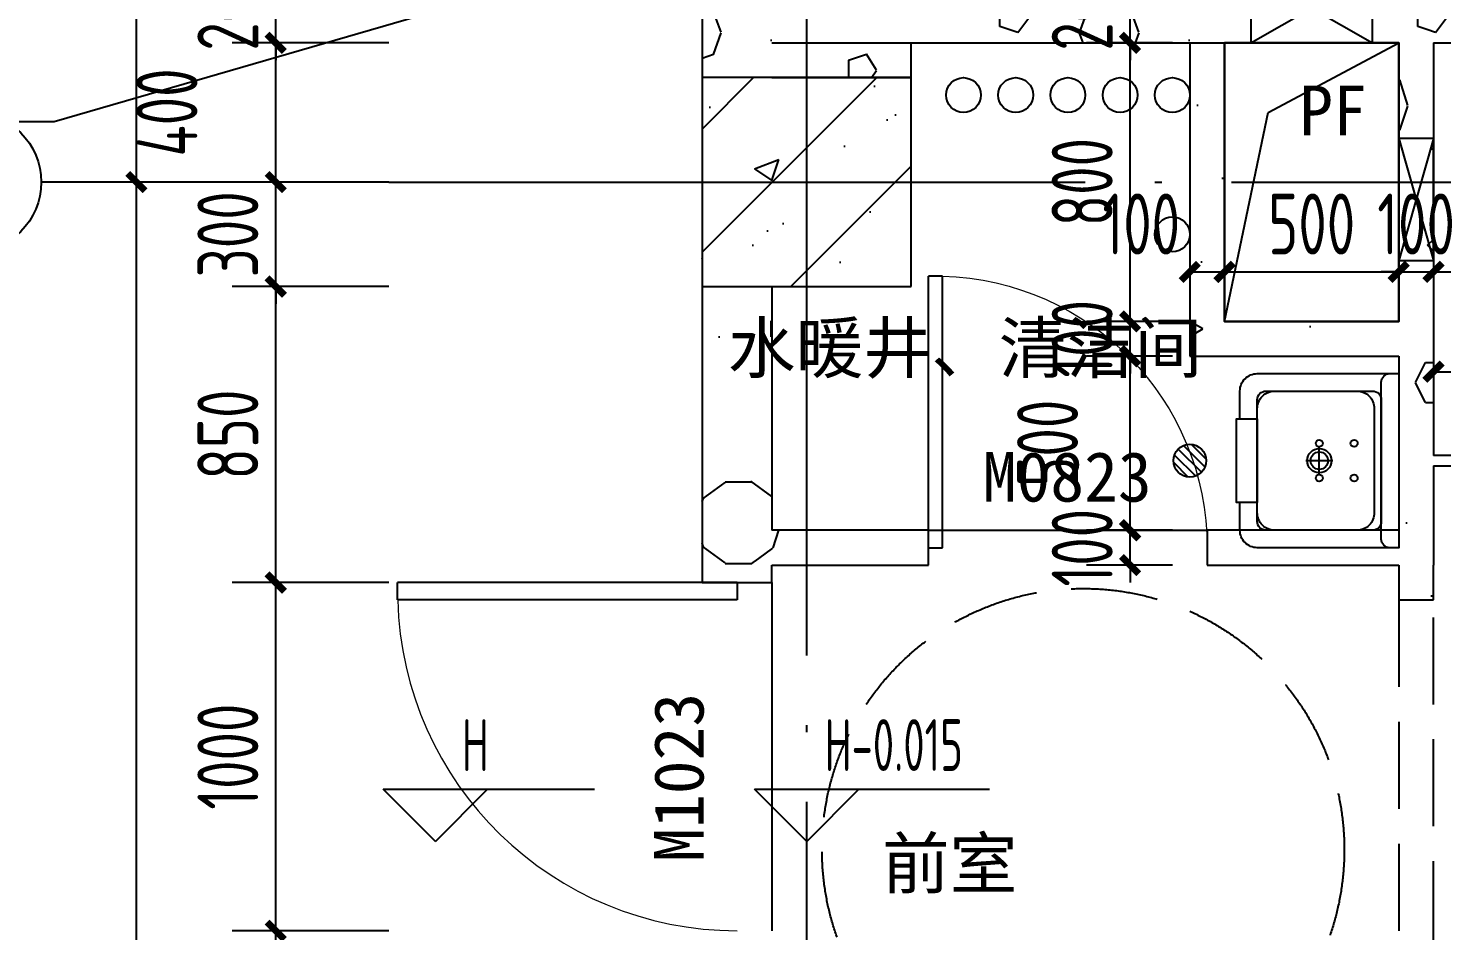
# Model space of a CAD drawing. Extents: x 116425 to 211028, y 11881 to 56060.
# Drawn here: x 190841 to 194900, y 35971 to 38563 of the extents above; entities that cross this region are included whole.
import ezdxf
from ezdxf.xclip import XClip

# ---------------------------------------------------------------- set-up
doc = ezdxf.new("R2010")
doc.units = 0
doc.header["$LTSCALE"] = 1000
doc.header["$MEASUREMENT"] = 0
doc.header["$XCLIPFRAME"] = 0
for name, pattern in [('DASH', [0.35, 0.25, -0.1]), ('X-104 13#平面$0$DASH', [0.35, 0.25, -0.1]), ('X-104 13#平面$0$DOTE', [2.42, 2, -0.2, 0.02, -0.2])]:
    doc.linetypes.add(name, pattern=pattern)
for name, color, linetype in [('01-标注_尺寸', 124, 'Continuous'), ('01-标注_标高', 200, 'Continuous'), ('01-标注_符号', 200, 'Continuous'), ('01-标注_轴线坐标', 132, 'Continuous'), ('02-TEXT_标注', 130, 'Continuous'), ('02-TEXT_门窗', 151, 'Continuous'), ('13#楼幕墙$0$A-C_玻璃幕墙', 140, 'Continuous'), ('X-104 13#平面$0$A-C_窗', 140, 'Continuous'), ('X-104 13#平面$0$A-C_门', 150, 'Continuous'), ('X-104 13#平面$0$A-I_卫-洁具', 241, 'Continuous'), ('X-104 13#平面$0$A-I_卫-隔断', 214, 'Continuous'), ('X-104 13#平面$0$A-TECH_暖通', 6, 'Continuous'), ('X-104 13#平面$0$A-TECH_水', 3, 'Continuous'), ('X-104 13#平面$0$A-TECH_结构', 21, 'Continuous'), ('X-104 13#平面$0$A_AXIS-轴线', 36, 'X-104 13#平面$0$DOTE'), ('X-104 13#平面$0$DUCT-加压送风管端线', 2, 'Continuous'), ('X-104 13#平面$0$VPIPE-中水', 122, 'X-104 13#平面$0$TG_Z'), ('X-104 13#平面$0$VPIPE-喷淋', 6, 'X-104 13#平面$0$TG_ZP'), ('X-104 13#平面$0$VPIPE-废水', 31, 'X-104 13#平面$0$TG_F'), ('X-104 13#平面$0$VPIPE-污水', 2, 'X-104 13#平面$0$TG_W'), ('X-104 13#平面$0$VPIPE-给水', 3, 'X-104 13#平面$0$TG_J'), ('X-104 13#平面$0$VPIPE-通气', 3, 'Continuous'), ('X-104 13#平面$1$05-填充_天正', 26, 'Continuous'), ('X-104 13#平面$1$A_STR-砌块墙', 121, 'Continuous'), ('X-104 13#平面$1$A_STR-砼柱', 51, 'Continuous')]:
    doc.layers.add(name, color=color, linetype=linetype)
doc.styles.add('_TCH_DIM', font='ros1.shx', dxfattribs={"bigfont": 'jd.shx'})
doc.styles.add('_TCH_DIM_T3', font='ROS1', dxfattribs={"width": 0.8, "bigfont": 'JD'})
doc.styles.add('_TCH_WINDOW', font='STXIHEI_0.TTF')
doc.styles.get("Standard").update_dxf_attribs({"font": 'STXIHEI_0.TTF'})
doc.styles.add('X-104 13#平面$0$TG_LINETYPE', font='STXIHEI_0.TTF', dxfattribs={"width": 0.75, "height": 3})
doc.linetypes.add('X-104 13#平面$0$TG_F', pattern='A,2,-0.3,["F",X-104 13#平面$0$TG_LINETYPE,S=0.1,R=0,X=-0.23,Y=-0.15],0', length=2.3)
doc.linetypes.add('X-104 13#平面$0$TG_J', pattern='A,2,-0.3,["J",X-104 13#平面$0$TG_LINETYPE,S=0.1,R=0,X=-0.23,Y=-0.15],0', length=2.3)
doc.linetypes.add('X-104 13#平面$0$TG_W', pattern='A,2,-0.3,["W",X-104 13#平面$0$TG_LINETYPE,S=0.1,R=0,X=-0.28,Y=-0.15],0', length=2.3)
doc.linetypes.add('X-104 13#平面$0$TG_Z', pattern='A,2,-0.3,["Z",X-104 13#平面$0$TG_LINETYPE,S=0.1,R=0,X=-0.23,Y=-0.15],0', length=2.3)
doc.linetypes.add('X-104 13#平面$0$TG_ZP', pattern='A,5,-0.6,["ZP",X-104 13#平面$0$TG_LINETYPE,S=0.1,R=0,X=-0.52,Y=-0.15],0', length=5.6)
doc.dimstyles.new('_TCH_ARCH&&50', dxfattribs={"dimtxt": 175, "dimasz": 50, "dimexe": 125, "dimexo": 150, "dimgap": 50, "dimtad": 1, "dimdec": 0, "dimzin": 0, "dimdsep": 46, "dimtxsty": '_TCH_DIM_T3', "dimblk": 'ARCHTICK', "dimcen": 0.09, "dimclrt": 7, "dimazin": 2, "dimtfac": 1, "dimtdec": 0, "dimtix": 1, "dimtmove": 2, "dimatfit": 3, "dimfxl": 0, "dimtolj": 1, "dimtzin": 0, "dimarcsym": 0})
pattern_1 = [(0, (354, -366), (600, 1200), [0, -1200]), (0, (-348, -528), (600, 1200), [0, -1200]), (0, (42, -540), (600, 1200), [0, -1200]), (0, (468, -186), (600, 1200), [0, -1200]), (0, (-30, -600), (600, 1200), [0, -1200]), (0, (588, 570), (600, 1200), [0, -1200]), (0, (222, 474), (600, 1200), [0, -1200]), (0, (414, 324), (600, 1200), [0, -1200]), (0, (-564, 300), (600, 1200), [0, -1200]), (0, (24, 246), (600, 1200), [0, -1200]), (0, (-204, -60), (600, 1200), [0, -1200]), (0, (-192, -510), (600, 1200), [0, -1200]), (0, (258, -558), (600, 1200), [0, -1200]), (0, (588, -30), (600, 1200), [0, -1200]), (0, (-534, -216), (600, 1200), [0, -1200]), (0, (-432, -12), (600, 1200), [0, -1200]), (0, (36, -96), (600, 1200), [0, -1200]), (0, (-132, -270), (600, 1200), [0, -1200]), (0, (-228, 126), (600, 1200), [0, -1200]), (0, (-78, 576), (600, 1200), [0, -1200]), (0, (-486, -468), (600, 1200), [0, -1200]), (0, (174, 330), (600, 1200), [0, -1200]), (0, (-384, 348), (600, 1200), [0, -1200]), (0, (-480, 504), (600, 1200), [0, -1200]), (130.601294, (514.286, 194.286), (-2999.999967, 3600.000016), [52.683, -22074.222]), (18.43495, (428.57, 217.14), (3000, 1200), [54.21, -7535.256]), (90, (428.6, 165.7), (600, 1200), [51.429, -2348.571]), (161.56505, (480, 148.57), (-3000, 1199.9999), [54.21, -7535.256]), (53.1301, (480, 148.57), (600, 1200), [57.143, -5942.857]), (135, (525.7, -462.86), (-600, 1200), [48.487, -3345.625]), (45, (457.14, -462.86), (600, 1200), [48.487, -3345.625]), (135, (491.43, -497.14), (-600, 1200), [48.487, -3345.625]), (45, (491.43, -497.14), (600, 1200), [48.487, -3345.625]), (116.565, (-51.4, 342.9), (-0.0001, 2400), [63.888, -1277.753]), (180, (-80, 400), (-600, 1200), [68.571, -1131.428]), (63.435, (-177.1, 342.9), (5e-06, 2400), [63.888, -1277.753]), (116.565, (-148.6, 285.7), (-0.0001, 2400), [63.888, -1277.753]), (0, (-148.6, 285.7), (600, 1200), [68.571, -1131.428]), (63.435, (-80, 285.7), (5e-06, 2400), [63.888, -1277.753]), (107.10273, (400, -62.857), (-1799.999931, 6000.00001), [77.723, -32565.805]), (143.97263, (377.14, 11.43), (-11399.999855, 8399.99999), [77.723, -16244.04]), (180, (314.3, 57.1), (-600, 1200), [74.286, -1125.714]), (36.02737, (177.14, 11.43), (11399.999916, 8399.99991), [77.723, -16244.04]), (71.56505, (154.29, -57.14), (1800, 6000), [72.28, -7517.186]), (107.10273, (177.143, -131.43), (-1799.999931, 6000.00001), [77.723, -32565.805]), (143.97263, (240, -177.14), (-11399.999855, 8399.99999), [77.723, -16244.04]), (0, (240, -177.1), (600, 1200), [74.286, -1125.714]), (36.02737, (314.29, -177.14), (11399.999916, 8399.99991), [77.723, -16244.04]), (71.56505, (377.14, -131.43), (1800, 6000), [72.28, -7517.186]), (150.25512, (411.43, 497.14), (-1800, 1199.99999), [46.07, -9628.639]), (90, (371.4, 474.3), (600, 1200), [45.714, -2354.285]), (29.74488, (371.43, 474.29), (1800, 1200), [46.07, -9628.639]), (116.565, (131.4, -354.3), (-0.0001, 2400), [63.888, -1277.753]), (168.69007, (102.86, -297.14), (-5400, 1199.99997), [58.275, -12179.371]), (41.185925, (0, -325.714), (14999.99991, 13199.999885), [60.744, -25451.604]), (90, (0, -382.86), (600, 1200), [57.143, -2342.857]), (138.814074, (45.714, -422.857), (-14999.999733, 13200.000084), [60.744, -25451.604]), (16.699244, (45.714, -422.857), (19799.99985, 5999.999937), [59.659, -24997.075]), (60.945396, (102.86, -405.714), (600, 1199.99999), [58.832, -24650.679]), (109.983106, (-371.43, 148.57), (-3000.00001, 8399.999978), [66.884, -28024.395]), (155.556045, (-394.286, 211.43), (-7800.00003, 3599.999925), [69.046, -28930.263]), (24.443955, (-520, 211.43), (7800.000004, 3599.999983), [69.046, -28930.263]), (70.016893, (-542.857, 148.57), (3000.00001, 8399.99998), [66.884, -28024.395]), (109.983106, (-520, 85.714), (-3000.00001, 8399.999978), [66.884, -28024.395]), (160.01689, (-457.14, 62.86), (-3000, 1199.99995), [66.884, -13978.755]), (19.98311, (-457.14, 62.86), (2999.99998, 1200), [66.884, -13978.755]), (70.016893, (-394.286, 85.714), (3000.00001, 8399.99998), [66.884, -28024.395]), (122.00538, (74.29, 40), (-600.00008, 1199.99994), [53.908, -11266.868]), (18.43495, (-5.71, 68.57), (3000, 1200), [54.21, -7535.256]), (90, (-5.7, 17.14), (600, 1200), [51.429, -2348.571]), (161.56505, (45.71, 0), (-3000, 1199.9999), [54.21, -7535.256]), (54.46232, (45.714, 0), (4199.999994, 5999.99999), [49.156, -20596.423]), (116.565, (-274.3, -251.4), (-0.0001, 2400), [63.888, -1277.753]), (180, (-302.9, -194.3), (-600, 1200), [62.857, -1137.143]), (59.03624, (-400, -251.43), (600, 1199.99999), [66.64, -13927.644]), (120.96376, (-365.71, -308.57), (-600.00008, 1199.99994), [66.64, -13927.644]), (0, (-365.7, -308.6), (600, 1200), [62.857, -1137.143]), (63.435, (-302.9, -308.6), (5e-06, 2400), [63.888, -1277.753])]

# ---------------------------------------------------------------- blocks, each defined once
blk = doc.blocks.new('13#楼幕墙')
at = {"layer": '13#楼幕墙$0$A-C_玻璃幕墙'}
blk.add_lwpolyline([(4492.6, 15500), (-900, 15500), (-900, -1700), (22100, -1700), (22100, -1100), (58400, -1100), (58400, 18959.9), (53293.2, 23245), (37800, 14300), (37800, 10200), (12500, 10200), (4492.6, 15500)], dxfattribs=at)
blk = doc.blocks.new('X-104 13#平面$0$轴网')
at = {"layer": 'X-104 13#平面$0$A_AXIS-轴线', "linetype": 'X-104 13#平面$0$DOTE'}
blk.add_line((48500, -7401), (48500, 24620.3), dxfattribs=at)
blk = doc.blocks.new('X-104 13#平面$0$hgfd')
at = {"color": 8}
for p, q in [((0, 266.5), (0, 189.5)), ((-38.5, 228), (38.5, 228))]:
    blk.add_line(p, q, dxfattribs=at)
for points in [[(250, 0), (-250, 0), (-250, 406, -0.414214), (-200, 456), (-120, 456), (-120, 466), (120, 466), (120, 456), (200, 456, -0.414214), (250, 406)], [(175, 50), (-175, 50, -0.414214), (-200, 75), (-200, 381, -0.414214), (-175, 406), (175, 406, -0.414214), (200, 381), (200, 75, -0.414214)], [(250, 0), (-250, 0), (-250, 25, -0.414214), (-225, 50), (225, 50, -0.414214), (250, 25)]]:
    blk.add_lwpolyline(points, format="xyb", close=True)
blk.add_lwpolyline([(120, 456), (200, 456, -0.414214), (250, 406), (250, 0), (-250, 0), (-250, 406, -0.414214), (-200, 456), (-120, 456)], format="xyb")
blk.add_lwpolyline([(120, 406), (-120, 406), (-120, 466), (120, 466)], close=True)
blk.add_lwpolyline([(150, 70), (-150, 70, -0.414214), (-200, 120), (-200, 356, -0.414214), (-150, 406), (150, 406, -0.414214), (200, 356), (200, 120, -0.414214)], format="xyb", close=True, dxfattribs=at)
for centre, radius in [((0, 228), 35), ((-50, 228), 10), ((50, 228), 10), ((-50, 128), 10), ((50, 128), 10)]:
    blk.add_circle(centre, radius)
blk.add_circle((0, 228), 25, dxfattribs=at)
blk = doc.blocks.new('X-104 13#平面$0$A$C01FB6D00')
at = {"layer": 'X-104 13#平面$0$VPIPE-中水', "linetype": 'Continuous'}
blk.add_circle((600, 600), 50, dxfattribs=at)
at = {"layer": 'X-104 13#平面$0$VPIPE-喷淋', "linetype": 'Continuous'}
blk.add_circle((1050, 200), 50, dxfattribs=at)
at = {"layer": 'X-104 13#平面$0$VPIPE-废水', "linetype": 'Continuous'}
blk.add_circle((750, 600), 50, dxfattribs=at)
at = {"layer": 'X-104 13#平面$0$VPIPE-污水', "linetype": 'Continuous'}
blk.add_circle((1050, 600), 50, dxfattribs=at)
at = {"layer": 'X-104 13#平面$0$VPIPE-给水', "linetype": 'Continuous'}
blk.add_circle((450, 600), 50, dxfattribs=at)
at = {"layer": 'X-104 13#平面$0$VPIPE-通气', "linetype": 'Continuous'}
blk.add_circle((900, 600), 50, dxfattribs=at)
blk = doc.blocks.new('*U228')
blk.add_lwpolyline([(200, 0), (200, 350), (0, 350), (0, 0), (200, 0), (0, 350), (0, 0), (200, 350)])
blk = doc.blocks.new('*U229')
blk.add_lwpolyline([(100, 0), (100, 350), (0, 350), (0, 0), (100, 0), (0, 350), (0, 0), (100, 350)])
blk = doc.blocks.new('X-104 13#平面$0$A$C0BB3323F')
at = {"layer": 'Defpoints'}
blk.add_lwpolyline([(59300, 600), (59300, 20660), (54205, 24935), (38700, 16000), (38700, 11900), (13400, 11900), (5392.6, 17200), (0, 17200), (0, 0), (23000, 0), (23000, 600)], close=True, dxfattribs=at)
blk = doc.blocks.new('X-104 13#平面$0$$DorLib2D$00000001')
for p, q in [((0.45, 0.975), (0.5, 0.975)), ((0.45, 0), (0.45, 0.975)), ((0.5, 0), (0.5, 0.975)), ((0.5, 0), (0.45, 0))]:
    blk.add_line(p, q)
at = {"lineweight": 13}
blk.add_arc((0.475, 0), 0.975, 91.4693, 180, dxfattribs=at)
blk = doc.blocks.new('X-104 13#平面$0$$TwtSys$00000141')
for p, q in [((-94.2, 7.7), (-10.1, 91.8)), ((-94.2, 7.7), (-10.1, 91.8)), ((-87.2, -35.1), (35.1, 87.2)), ((-87.2, -35.1), (35.1, 87.2)), ((-66.5, -66.5), (66.5, 66.5)), ((-66.5, -66.5), (66.5, 66.5)), ((-32.4, -87.1), (87.6, 32.9)), ((-32.4, -87.1), (87.6, 32.9)), ((11.4, -92.3), (92.3, -11.4)), ((11.4, -92.3), (92.3, -11.4))]:
    blk.add_line(p, q)
blk.add_circle((0, 0), 94)
blk.add_circle((0, 0), 94)
blk = doc.blocks.new('X-104 13#平面')
at = {"layer": 'X-104 13#平面$1$05-填充_天正'}
h = blk.add_hatch(dxfattribs=at)
h.set_pattern_fill('加气混凝土', color=256, scale=100, style=0)
h.set_pattern_definition(pattern_1)
h.paths.add_polyline_path([(48333.3, 77266.7), (48400, 77100), (48800, 77100), (48800, 77400), (48400, 77400)])
h = blk.add_hatch(dxfattribs=at)
h.set_pattern_fill('加气混凝土', color=256, scale=100, style=0)
h.set_pattern_definition(pattern_1)
h.paths.add_polyline_path([(48800, 77400), (48800, 77200), (49600, 77200), (49650, 77266.7), (49650, 77400)])
h = blk.add_hatch(dxfattribs=at)
h.set_pattern_fill('加气混凝土', color=256, scale=100, style=0)
h.set_pattern_definition(pattern_1)
h.paths.add_polyline_path([(49650, 77266.7), (49700, 77200), (50200, 77200), (50250, 77300), (50200, 77400), (49650, 77400)])
h = blk.add_hatch(dxfattribs=at)
h.set_pattern_fill('加气混凝土', color=256, scale=100, style=0)
h.set_pattern_definition(pattern_1)
h.paths.add_polyline_path([(50250, 77300), (50300, 77200), (53300, 77200), (53366.7, 77300), (53300, 77400), (50300, 77400)])
h = blk.add_hatch(dxfattribs=at)
h.set_pattern_fill('加气混凝土', color=256, scale=100, style=0)
h.set_pattern_definition(pattern_1)
h.paths.add_polyline_path([(48200, 77100), (48400, 77100), (48333.3, 77266.7), (48200, 77300)])
h = blk.add_hatch(dxfattribs=at)
h.set_pattern_fill('加气混凝土', color=256, scale=100, style=0)
h.set_pattern_definition(pattern_1)
h.paths.add_polyline_path([(50250, 77300), (50200, 77200), (50200, 76400), (50233.3, 76333.3), (50300, 76300), (50300, 77200)])
h = blk.add_hatch(dxfattribs=at)
h.set_pattern_fill('加气混凝土', color=256, scale=100, style=0)
h.set_pattern_definition(pattern_1)
h.paths.add_polyline_path([(49650, 77266.7), (49600, 77200), (49600, 76300), (49700, 76400), (49700, 77200)])
h = blk.add_hatch(dxfattribs=at)
h.set_pattern_fill('钢筋混凝土', color=256, scale=100, style=0)
h.set_pattern_definition([(45, (0, 0), (-176.7767, 176.7767), []), (50, (0, 0), (717.26, -62.752), [75, -825]), (355, (0, 0), (-138.7513, 752.192), [60, -660]), (100.4514, (59.8, -5.2), (578.5094, 689.4395), [63.74, -701.142]), (46.1842, (0, 200), (1067.241, -165.519), [112.5, -1237.5]), (96.6356, (88.9, 186.2), (934.663, 974.118), [95.61, -1051.713]), (351.1842, (0, 200), (934.662, 974.119), [90, -990]), (21, (100, 150), (596.907, -402.619), [75, -825]), (326, (100, 150), (243.3153, 725.15), [60, -660]), (71.4514, (149.74, 116.45), (840.2226, 322.5305), [63.74, -701.142]), (37.5, (0, 0), (12.15986, 332.89385), [0, -652, 0, -670, 0, -662.5]), (7.5, (0, 0), (263.0695, 394.4117), [0, -382, 0, -637, 0, -252.5]), (327.5, (-223, 0), (533.8224, -22.5549), [0, -250, 0, -780, 0, -1035]), (317.5, (-323, 0), (583.1862, 100.105), [0, -325, 0, -518, 0, -735])])
h.paths.add_polyline_path([(48200, 76500), (48800, 76500), (48800, 77100), (48200, 77100)])
h = blk.add_hatch(dxfattribs=at)
h.set_pattern_fill('加气混凝土', color=256, scale=100, style=0)
h.set_pattern_definition(pattern_1)
h.paths.add_polyline_path([(48400, 76500), (48200, 76500), (48200, 75700), (48333.3, 75733.3), (48400, 75800)])
h = blk.add_hatch(dxfattribs=at)
h.set_pattern_fill('加气混凝土', color=256, scale=100, style=0)
h.set_pattern_definition(pattern_1)
h.paths.add_polyline_path([(49700, 76400), (49600, 76300), (50200, 76300), (50233.3, 76333.3), (50200, 76400)])
h = blk.add_hatch(dxfattribs=at)
h.set_pattern_fill('加气混凝土', color=256, scale=100, style=0)
h.set_pattern_definition(pattern_1)
h.paths.add_polyline_path([(50233.3, 76333.3), (50200, 76300), (50200, 76000), (50266.7, 76000), (50300, 76015), (50300, 76300)])
h = blk.add_hatch(dxfattribs=at)
h.set_pattern_fill('加气混凝土', color=256, scale=100, style=0)
h.set_pattern_definition(pattern_1)
h.paths.add_polyline_path([(50266.7, 76000), (50200, 76000), (50200, 75800), (50233.3, 75733.3), (50300, 75700), (50300, 75985)])
h = blk.add_hatch(dxfattribs=at)
h.set_pattern_fill('加气混凝土', color=256, scale=100, style=0)
h.set_pattern_definition(pattern_1)
h.paths.add_polyline_path([(48400, 75700), (48850, 75700), (48850, 75800), (48400, 75800), (48333.3, 75733.3)])
h = blk.add_hatch(dxfattribs=at)
h.set_pattern_fill('加气混凝土', color=256, scale=100, style=0)
h.set_pattern_definition(pattern_1)
h.paths.add_polyline_path([(50200, 75800), (49650, 75800), (49650, 75700), (50200, 75700), (50233.3, 75733.3)])
h = blk.add_hatch(dxfattribs=at)
h.set_pattern_fill('加气混凝土', color=256, scale=100, style=0)
h.set_pattern_definition(pattern_1)
h.paths.add_polyline_path([(48200, 75700), (48200, 75650), (48400, 75650), (48400, 75700), (48333.3, 75733.3)])
h = blk.add_hatch(dxfattribs=at)
h.set_pattern_fill('加气混凝土', color=256, scale=100, style=0)
h.set_pattern_definition(pattern_1)
h.paths.add_polyline_path([(50200, 75700), (50200, 75600), (50300, 75600), (50300, 75700), (50233.3, 75733.3)])
at = {"color": 1}
blk.add_line((48400, 77200), (50200, 77200), dxfattribs=at)
blk.add_lwpolyline([(49700, 77200), (50200, 77200), (50200, 76400), (49700, 76400)], close=True)
blk.add_lwpolyline([(49700, 77200), (50200, 77200), (50200, 76400), (49700, 76400)], close=True)
at = {"layer": 'X-104 13#平面$0$A-C_窗', "linetype": 'DASH'}
for p, q in [((50200, 75600), (50200, 74600)), ((50300, 74600), (50300, 75600))]:
    blk.add_line(p, q, dxfattribs=at)
at = {"layer": 'X-104 13#平面$0$A-C_门'}
for p, q in [((48850, 75800), (49650, 75800)), ((48400, 75650), (48400, 74650))]:
    blk.add_line(p, q, dxfattribs=at)
at = {"layer": 'X-104 13#平面$0$A-I_卫-洁具', "linetype": 'X-104 13#平面$0$DASH'}
blk.add_circle((49293.8, 74882.7), 750, dxfattribs=at)
at = {"layer": 'X-104 13#平面$0$A-I_卫-隔断'}
for p, q in [((50450, 76015), (50300, 76015)), ((50300, 75985), (50450, 75985))]:
    blk.add_line(p, q, dxfattribs=at)
at = {"layer": 'X-104 13#平面$0$A-TECH_结构'}
for p, q in [((50200, 77200), (49700, 77200)), ((49700, 77200), (49700, 76400)), ((50200, 76400), (50200, 77200)), ((49700, 76400), (50200, 76400))]:
    blk.add_line(p, q, dxfattribs=at)
at = {"layer": 'X-104 13#平面$0$A_AXIS-轴线', "linetype": 'X-104 13#平面$0$DOTE'}
for p, q in [((39500, 76800), (60408.4, 76800)), ((39500, 14400), (60408.4, 14400))]:
    blk.add_line(p, q, dxfattribs=at)
at = {"layer": 'X-104 13#平面$0$DUCT-加压送风管端线'}
for p, q in [((49825, 77000), (50200, 77200)), ((49700, 76400), (49825, 77000))]:
    blk.add_line(p, q, dxfattribs=at)
at = {"layer": 'X-104 13#平面$1$A_STR-砌块墙'}
for p, q in [((48200, 77300), (48200, 77100)), ((48800, 77100), (48800, 77200)), ((48800, 77200), (49600, 77200)), ((49600, 77200), (49600, 76300)), ((49700, 77200), (49700, 76400)), ((49700, 77200), (50200, 77200)), ((50200, 77200), (50200, 76400)), ((50300, 77200), (53300, 77200)), ((50300, 77200), (50300, 76300)), ((48400, 77100), (48800, 77100)), ((48200, 76500), (48200, 75700)), ((48400, 76500), (48400, 75800)), ((49700, 76400), (50200, 76400)), ((49600, 76300), (50200, 76300)), ((50200, 76300), (50200, 76000)), ((50300, 76300), (50300, 76015)), ((50200, 76000), (50200, 75800)), ((50300, 75985), (50300, 75700)), ((48850, 75800), (48400, 75800)), ((48850, 75700), (48850, 75800)), ((50200, 75800), (49650, 75800)), ((49650, 75800), (49650, 75700)), ((48200, 75700), (48200, 75650)), ((48400, 75700), (48850, 75700)), ((48400, 75650), (48400, 75700)), ((49650, 75700), (50200, 75700)), ((50200, 75700), (50200, 75600)), ((50300, 75600), (50300, 75700)), ((48200, 75650), (48400, 75650)), ((50200, 75600), (50300, 75600))]:
    blk.add_line(p, q, dxfattribs=at)
at = {"layer": 'X-104 13#平面$1$A_STR-砼柱'}
for p, q in [((48800, 77100), (48200, 77100)), ((48200, 77100), (48200, 76500)), ((48800, 76500), (48800, 77100)), ((48200, 76500), (48800, 76500))]:
    blk.add_line(p, q, dxfattribs=at)
for name, p in [('X-104 13#平面$0$轴网', (0, 62400)), ('X-104 13#平面$0$A$C01FB6D00', (48500, 76450)), ('X-104 13#平面$0$A$C0BB3323F', (-900, -1700))]:
    blk.add_blockref(name, p)
at = {"layer": 'X-104 13#平面$0$A-C_门', "xscale": -800, "yscale": 800, "zscale": 100}
blk.add_blockref('X-104 13#平面$0$$DorLib2D$00000001', (49250, 75750), dxfattribs=at)
at = {"layer": 'X-104 13#平面$0$A-C_门', "xscale": -1000, "yscale": -1000, "zscale": 200, "rotation": 270}
blk.add_blockref('X-104 13#平面$0$$DorLib2D$00000001', (48300, 75150), dxfattribs=at)
at = {"layer": 'X-104 13#平面$0$A-I_卫-洁具', "ltscale": 0.1, "rotation": 89.9999999936968}
blk.add_blockref('X-104 13#平面$0$hgfd', (50200, 76000), dxfattribs=at)
at = {"layer": 'X-104 13#平面$0$A-TECH_暖通'}
for name, p, rotation in [('*U228', (49775, 77400), 270), ('*U229', (50300, 76925), 180)]:
    blk.add_blockref(name, p, dxfattribs=dict(at, rotation=rotation))
at = {"layer": 'X-104 13#平面$0$A-TECH_水', "xscale": 0.5, "yscale": 0.5, "zscale": 0.5, "rotation": 270}
blk.add_blockref('X-104 13#平面$0$$TwtSys$00000141', (49600, 76000), dxfattribs=at)
at = {"layer": 'X-104 13#平面$0$A-TECH_结构'}
blk.add_blockref('13#楼幕墙', (0, 0), dxfattribs=at)
blk = doc.blocks.new('_ArchTick')
at = {"color": 0, "linetype": 'ByBlock', "const_width": 0.4}
blk.add_lwpolyline([(-0.5, -0.5), (0.5, 0.5)], dxfattribs=at)
blk = doc.blocks.new('*D504')
at = {"layer": '01-标注_尺寸', "color": 0, "lineweight": -2, "transparency": 16777216}
for p, q in [((191476.5, 38121.2), (191026.5, 38121.2)), ((191151.5, 32721.2), (191151.5, 38121.2)), ((191476.5, 32721.2), (191026.5, 32721.2))]:
    blk.add_line(p, q, dxfattribs=at)
at = {"layer": 'Defpoints', "color": 0, "transparency": 16777216}
for p in [(191151.5, 38121.2), (191626.5, 38121.2), (191626.5, 32721.2)]:
    blk.add_point(p, dxfattribs=at)
at = {"layer": '01-标注_尺寸', "color": 0, "lineweight": -2, "transparency": 16777216, "xscale": 50, "yscale": 50, "zscale": 50}
for p, rotation in [((191151.5, 38121.2), 90), ((191151.5, 32721.2), 270)]:
    blk.add_blockref('_ArchTick', p, dxfattribs=dict(at, rotation=rotation))
at = {"layer": '01-标注_尺寸', "color": 7, "transparency": 16777216, "insert": (191014, 35421.2), "char_height": 175, "attachment_point": 5, "rotation": 90, "style": '_TCH_DIM_T3'}
blk.add_mtext('\\A1;5400', dxfattribs=at)
blk = doc.blocks.new('*D505')
at = {"layer": '01-标注_尺寸', "color": 0, "lineweight": -2, "transparency": 16777216}
for p, q in [((191476.5, 41721.2), (191026.5, 41721.2)), ((191151.5, 38121.2), (191151.5, 41721.2)), ((191476.5, 38121.2), (191026.5, 38121.2))]:
    blk.add_line(p, q, dxfattribs=at)
at = {"layer": 'Defpoints', "color": 0, "transparency": 16777216}
for p in [(191151.5, 41721.2), (191626.5, 41721.2), (191626.5, 38121.2)]:
    blk.add_point(p, dxfattribs=at)
at = {"layer": '01-标注_尺寸', "color": 0, "lineweight": -2, "transparency": 16777216, "xscale": 50, "yscale": 50, "zscale": 50}
for p, rotation in [((191151.5, 41721.2), 90), ((191151.5, 38121.2), 270)]:
    blk.add_blockref('_ArchTick', p, dxfattribs=dict(at, rotation=rotation))
at = {"layer": '01-标注_尺寸', "color": 7, "transparency": 16777216, "insert": (191014, 39921.2), "char_height": 175, "attachment_point": 5, "rotation": 90, "style": '_TCH_DIM_T3'}
blk.add_mtext('\\A1;3600', dxfattribs=at)
blk = doc.blocks.new('*D509')
at = {"layer": '01-标注_尺寸', "color": 0, "lineweight": -2, "transparency": 16777216}
for p, q in [((191876.5, 35971.2), (191426.5, 35971.2)), ((191551.5, 34871.2), (191551.5, 35971.2)), ((191876.5, 34871.2), (191426.5, 34871.2))]:
    blk.add_line(p, q, dxfattribs=at)
at = {"layer": 'Defpoints', "color": 0, "transparency": 16777216}
for p in [(191551.5, 35971.2), (192026.5, 35971.2), (192026.5, 34871.2)]:
    blk.add_point(p, dxfattribs=at)
at = {"layer": '01-标注_尺寸', "color": 0, "lineweight": -2, "transparency": 16777216, "xscale": 50, "yscale": 50, "zscale": 50}
for p, rotation in [((191551.5, 35971.2), 90), ((191551.5, 34871.2), 270)]:
    blk.add_blockref('_ArchTick', p, dxfattribs=dict(at, rotation=rotation))
at = {"layer": '01-标注_尺寸', "color": 7, "transparency": 16777216, "insert": (191414, 35421.2), "char_height": 175, "attachment_point": 5, "rotation": 90, "style": '_TCH_DIM_T3'}
blk.add_mtext('\\A1;1100', dxfattribs=at)
blk = doc.blocks.new('*D510')
at = {"layer": '01-标注_尺寸', "color": 0, "lineweight": -2, "transparency": 16777216}
for p, q in [((191876.5, 36971.2), (191426.5, 36971.2)), ((191551.5, 35971.2), (191551.5, 36971.2)), ((191876.5, 35971.2), (191426.5, 35971.2))]:
    blk.add_line(p, q, dxfattribs=at)
at = {"layer": 'Defpoints', "color": 0, "transparency": 16777216}
for p in [(191551.5, 36971.2), (192026.5, 36971.2), (192026.5, 35971.2)]:
    blk.add_point(p, dxfattribs=at)
at = {"layer": '01-标注_尺寸', "color": 0, "lineweight": -2, "transparency": 16777216, "xscale": 50, "yscale": 50, "zscale": 50}
for p, rotation in [((191551.5, 36971.2), 90), ((191551.5, 35971.2), 270)]:
    blk.add_blockref('_ArchTick', p, dxfattribs=dict(at, rotation=rotation))
at = {"layer": '01-标注_尺寸', "color": 7, "transparency": 16777216, "insert": (191414, 36471.2), "char_height": 175, "attachment_point": 5, "rotation": 90, "style": '_TCH_DIM_T3'}
blk.add_mtext('\\A1;1000', dxfattribs=at)
blk = doc.blocks.new('*D511')
at = {"layer": '01-标注_尺寸', "color": 0, "lineweight": -2, "transparency": 16777216}
for p, q in [((191876.5, 37821.2), (191426.5, 37821.2)), ((191551.5, 36971.2), (191551.5, 37821.2)), ((191876.5, 36971.2), (191426.5, 36971.2))]:
    blk.add_line(p, q, dxfattribs=at)
at = {"layer": 'Defpoints', "color": 0, "transparency": 16777216}
for p in [(191551.5, 37821.2), (192026.5, 37821.2), (192026.5, 36971.2)]:
    blk.add_point(p, dxfattribs=at)
at = {"layer": '01-标注_尺寸', "color": 0, "lineweight": -2, "transparency": 16777216, "xscale": 50, "yscale": 50, "zscale": 50}
for p, rotation in [((191551.5, 37821.2), 90), ((191551.5, 36971.2), 270)]:
    blk.add_blockref('_ArchTick', p, dxfattribs=dict(at, rotation=rotation))
at = {"layer": '01-标注_尺寸', "color": 7, "transparency": 16777216, "insert": (191414, 37396.2), "char_height": 175, "attachment_point": 5, "rotation": 90, "style": '_TCH_DIM_T3'}
blk.add_mtext('\\A1;850', dxfattribs=at)
blk = doc.blocks.new('*D512')
at = {"layer": '01-标注_尺寸', "color": 0, "lineweight": -2, "transparency": 16777216}
for p, q in [((191551.5, 38121.2), (191551.5, 38171.2)), ((191876.5, 38121.2), (191426.5, 38121.2)), ((191551.5, 37821.2), (191551.5, 38121.2)), ((191876.5, 37821.2), (191426.5, 37821.2)), ((191551.5, 37821.2), (191551.5, 37771.2))]:
    blk.add_line(p, q, dxfattribs=at)
at = {"layer": 'Defpoints', "color": 0, "transparency": 16777216}
for p in [(191551.5, 38121.2), (192026.5, 38121.2), (192026.5, 37821.2)]:
    blk.add_point(p, dxfattribs=at)
at = {"layer": '01-标注_尺寸', "color": 0, "lineweight": -2, "transparency": 16777216, "xscale": 50, "yscale": 50, "zscale": 50}
for p, rotation in [((191551.5, 38121.2), 270), ((191551.5, 37821.2), 90)]:
    blk.add_blockref('_ArchTick', p, dxfattribs=dict(at, rotation=rotation))
at = {"layer": '01-标注_尺寸', "color": 7, "transparency": 16777216, "insert": (191414, 37971.2), "char_height": 175, "attachment_point": 5, "rotation": 90, "style": '_TCH_DIM_T3'}
blk.add_mtext('\\A1;300', dxfattribs=at)
blk = doc.blocks.new('*D513')
at = {"layer": '01-标注_尺寸', "color": 0, "lineweight": -2, "transparency": 16777216}
for p, q in [((191876.5, 38521.2), (191426.5, 38521.2)), ((191551.5, 38121.2), (191551.5, 38521.2)), ((191876.5, 38121.2), (191426.5, 38121.2))]:
    blk.add_line(p, q, dxfattribs=at)
at = {"layer": 'Defpoints', "color": 0, "transparency": 16777216}
for p in [(191551.5, 38521.2), (192026.5, 38521.2), (192026.5, 38121.2)]:
    blk.add_point(p, dxfattribs=at)
at = {"layer": '01-标注_尺寸', "color": 0, "lineweight": -2, "transparency": 16777216, "xscale": 50, "yscale": 50, "zscale": 50}
for p, rotation in [((191551.5, 38521.2), 90), ((191551.5, 38121.2), 270)]:
    blk.add_blockref('_ArchTick', p, dxfattribs=dict(at, rotation=rotation))
at = {"layer": '01-标注_尺寸', "color": 7, "transparency": 16777216, "insert": (191239, 38321.2), "char_height": 175, "attachment_point": 5, "rotation": 90, "style": '_TCH_DIM_T3'}
blk.add_mtext('\\A1;400', dxfattribs=at)
blk = doc.blocks.new('*D514')
at = {"layer": '01-标注_尺寸', "color": 0, "lineweight": -2, "transparency": 16777216}
for p, q in [((191551.5, 38721.2), (191551.5, 38771.2)), ((191876.5, 38721.2), (191426.5, 38721.2)), ((191551.5, 38521.2), (191551.5, 38721.2)), ((191876.5, 38521.2), (191426.5, 38521.2)), ((191551.5, 38521.2), (191551.5, 38471.2))]:
    blk.add_line(p, q, dxfattribs=at)
at = {"layer": 'Defpoints', "color": 0, "transparency": 16777216}
for p in [(191551.5, 38721.2), (192026.5, 38721.2), (192026.5, 38521.2)]:
    blk.add_point(p, dxfattribs=at)
at = {"layer": '01-标注_尺寸', "color": 0, "lineweight": -2, "transparency": 16777216, "xscale": 50, "yscale": 50, "zscale": 50}
for p, rotation in [((191551.5, 38721.2), 270), ((191551.5, 38521.2), 90)]:
    blk.add_blockref('_ArchTick', p, dxfattribs=dict(at, rotation=rotation))
at = {"layer": '01-标注_尺寸', "color": 7, "transparency": 16777216, "insert": (191414, 38621.2), "char_height": 175, "attachment_point": 5, "rotation": 90, "style": '_TCH_DIM_T3'}
blk.add_mtext('\\A1;200', dxfattribs=at)
blk = doc.blocks.new('*D520')
at = {"layer": '01-标注_尺寸', "color": 0, "lineweight": -2, "transparency": 16777216}
for p, q in [((194876.5, 37812.6), (194876.5, 37451.8)), ((195326.5, 37812.6), (195326.5, 37451.8)), ((194876.5, 37576.8), (195326.5, 37576.8))]:
    blk.add_line(p, q, dxfattribs=at)
at = {"layer": 'Defpoints', "color": 0, "transparency": 16777216}
for p in [(194876.5, 37962.6), (195326.5, 37962.6), (195326.5, 37576.8)]:
    blk.add_point(p, dxfattribs=at)
at = {"layer": '01-标注_尺寸', "color": 0, "lineweight": -2, "transparency": 16777216, "xscale": 50, "yscale": 50, "zscale": 50, "rotation": 180}
blk.add_blockref('_ArchTick', (194876.5, 37576.8), dxfattribs=at)
at = {"layer": '01-标注_尺寸', "color": 0, "lineweight": -2, "transparency": 16777216, "xscale": 50, "yscale": 50, "zscale": 50}
blk.add_blockref('_ArchTick', (195326.5, 37576.8), dxfattribs=at)
at = {"layer": '01-标注_尺寸', "color": 7, "transparency": 16777216, "insert": (195101.5, 37714.3), "char_height": 175, "attachment_point": 5, "style": '_TCH_DIM_T3'}
blk.add_mtext('\\A1;450', dxfattribs=at)
blk = doc.blocks.new('*D542')
at = {"layer": '01-标注_尺寸', "color": 0, "lineweight": -2, "transparency": 16777216}
for p, q in [((194776.5, 38070.2), (194776.5, 37738.4)), ((194876.5, 38070.2), (194876.5, 37738.4)), ((194776.5, 37863.4), (194726.5, 37863.4)), ((194776.5, 37863.4), (194876.5, 37863.4)), ((194876.5, 37863.4), (194926.5, 37863.4))]:
    blk.add_line(p, q, dxfattribs=at)
at = {"layer": 'Defpoints', "color": 0, "transparency": 16777216}
for p in [(194776.5, 38220.2), (194876.5, 38220.2), (194876.5, 37863.4)]:
    blk.add_point(p, dxfattribs=at)
at = {"layer": '01-标注_尺寸', "color": 0, "lineweight": -2, "transparency": 16777216, "xscale": 50, "yscale": 50, "zscale": 50}
blk.add_blockref('_ArchTick', (194776.5, 37863.4), dxfattribs=at)
at = {"layer": '01-标注_尺寸', "color": 0, "lineweight": -2, "transparency": 16777216, "xscale": 50, "yscale": 50, "zscale": 50, "rotation": 180}
blk.add_blockref('_ArchTick', (194876.5, 37863.4), dxfattribs=at)
at = {"layer": '01-标注_尺寸', "color": 7, "transparency": 16777216, "insert": (194826.5, 38000.9), "char_height": 175, "attachment_point": 5, "style": '_TCH_DIM_T3'}
blk.add_mtext('\\A1;100', dxfattribs=at)
blk = doc.blocks.new('*D543')
at = {"layer": '01-标注_尺寸', "color": 0, "lineweight": -2, "transparency": 16777216}
for p, q in [((194276.5, 38070.2), (194276.5, 37738.4)), ((194776.5, 38070.2), (194776.5, 37738.4)), ((194276.5, 37863.4), (194776.5, 37863.4))]:
    blk.add_line(p, q, dxfattribs=at)
at = {"layer": 'Defpoints', "color": 0, "transparency": 16777216}
for p in [(194276.5, 38220.2), (194776.5, 38220.2), (194776.5, 37863.4)]:
    blk.add_point(p, dxfattribs=at)
at = {"layer": '01-标注_尺寸', "color": 0, "lineweight": -2, "transparency": 16777216, "xscale": 50, "yscale": 50, "zscale": 50, "rotation": 180}
blk.add_blockref('_ArchTick', (194276.5, 37863.4), dxfattribs=at)
at = {"layer": '01-标注_尺寸', "color": 0, "lineweight": -2, "transparency": 16777216, "xscale": 50, "yscale": 50, "zscale": 50}
blk.add_blockref('_ArchTick', (194776.5, 37863.4), dxfattribs=at)
at = {"layer": '01-标注_尺寸', "color": 7, "transparency": 16777216, "insert": (194526.5, 38000.9), "char_height": 175, "attachment_point": 5, "style": '_TCH_DIM_T3'}
blk.add_mtext('\\A1;500', dxfattribs=at)
blk = doc.blocks.new('*D544')
at = {"layer": '01-标注_尺寸', "color": 0, "lineweight": -2, "transparency": 16777216}
for p, q in [((194176.5, 38070.2), (194176.5, 37738.4)), ((194276.5, 38070.2), (194276.5, 37738.4)), ((194176.5, 37863.4), (194276.5, 37863.4))]:
    blk.add_line(p, q, dxfattribs=at)
at = {"layer": 'Defpoints', "color": 0, "transparency": 16777216}
for p in [(194176.5, 38220.2), (194276.5, 38220.2), (194276.5, 37863.4)]:
    blk.add_point(p, dxfattribs=at)
at = {"layer": '01-标注_尺寸', "color": 0, "lineweight": -2, "transparency": 16777216, "xscale": 50, "yscale": 50, "zscale": 50, "rotation": 180}
blk.add_blockref('_ArchTick', (194176.5, 37863.4), dxfattribs=at)
at = {"layer": '01-标注_尺寸', "color": 0, "lineweight": -2, "transparency": 16777216, "xscale": 50, "yscale": 50, "zscale": 50}
blk.add_blockref('_ArchTick', (194276.5, 37863.4), dxfattribs=at)
at = {"layer": '01-标注_尺寸', "color": 7, "transparency": 16777216, "insert": (194037.2, 38000.9), "char_height": 175, "attachment_point": 5, "style": '_TCH_DIM_T3'}
blk.add_mtext('\\A1;100', dxfattribs=at)
blk = doc.blocks.new('*D834')
at = {"layer": '01-标注_尺寸', "color": 0, "lineweight": -2, "transparency": 16777216}
for p, q in [((194005, 38721.2), (194005, 38771.2)), ((194126.5, 38721.2), (193880, 38721.2)), ((194005, 38521.2), (194005, 38721.2)), ((194126.5, 38521.2), (193880, 38521.2)), ((194005, 38521.2), (194005, 38471.2))]:
    blk.add_line(p, q, dxfattribs=at)
at = {"layer": 'Defpoints', "color": 0, "transparency": 16777216}
for p in [(194005, 38721.2), (194276.5, 38721.2), (194276.5, 38521.2)]:
    blk.add_point(p, dxfattribs=at)
at = {"layer": '01-标注_尺寸', "color": 0, "lineweight": -2, "transparency": 16777216, "xscale": 50, "yscale": 50, "zscale": 50}
for p, rotation in [((194005, 38721.2), 270), ((194005, 38521.2), 90)]:
    blk.add_blockref('_ArchTick', p, dxfattribs=dict(at, rotation=rotation))
at = {"layer": '01-标注_尺寸', "color": 7, "transparency": 16777216, "insert": (193867.5, 38621.2), "char_height": 175, "attachment_point": 5, "rotation": 90, "style": '_TCH_DIM_T3'}
blk.add_mtext('\\A1;200', dxfattribs=at)
blk = doc.blocks.new('*D835')
at = {"layer": '01-标注_尺寸', "color": 0, "lineweight": -2, "transparency": 16777216}
for p, q in [((194126.5, 38521.2), (193880, 38521.2)), ((194005, 37721.2), (194005, 38521.2)), ((194126.5, 37721.2), (193880, 37721.2))]:
    blk.add_line(p, q, dxfattribs=at)
at = {"layer": 'Defpoints', "color": 0, "transparency": 16777216}
for p in [(194005, 38521.2), (194276.5, 38521.2), (194276.5, 37721.2)]:
    blk.add_point(p, dxfattribs=at)
at = {"layer": '01-标注_尺寸', "color": 0, "lineweight": -2, "transparency": 16777216, "xscale": 50, "yscale": 50, "zscale": 50}
for p, rotation in [((194005, 38521.2), 90), ((194005, 37721.2), 270)]:
    blk.add_blockref('_ArchTick', p, dxfattribs=dict(at, rotation=rotation))
at = {"layer": '01-标注_尺寸', "color": 7, "transparency": 16777216, "insert": (193867.5, 38121.2), "char_height": 175, "attachment_point": 5, "rotation": 90, "style": '_TCH_DIM_T3'}
blk.add_mtext('\\A1;800', dxfattribs=at)
blk = doc.blocks.new('*D836')
at = {"layer": '01-标注_尺寸', "color": 0, "lineweight": -2, "transparency": 16777216}
for p, q in [((194005, 37721.2), (194005, 37771.2)), ((194126.5, 37721.2), (193880, 37721.2)), ((194005, 37621.2), (194005, 37721.2)), ((194126.5, 37621.2), (193880, 37621.2)), ((194005, 37621.2), (194005, 37571.2))]:
    blk.add_line(p, q, dxfattribs=at)
at = {"layer": 'Defpoints', "color": 0, "transparency": 16777216}
for p in [(194005, 37721.2), (194276.5, 37721.2), (194276.5, 37621.2)]:
    blk.add_point(p, dxfattribs=at)
at = {"layer": '01-标注_尺寸', "color": 0, "lineweight": -2, "transparency": 16777216, "xscale": 50, "yscale": 50, "zscale": 50}
for p, rotation in [((194005, 37721.2), 270), ((194005, 37621.2), 90)]:
    blk.add_blockref('_ArchTick', p, dxfattribs=dict(at, rotation=rotation))
at = {"layer": '01-标注_尺寸', "color": 7, "transparency": 16777216, "insert": (193867.5, 37671.2), "char_height": 175, "attachment_point": 5, "rotation": 90, "style": '_TCH_DIM_T3'}
blk.add_mtext('\\A1;100', dxfattribs=at)
blk = doc.blocks.new('*D837')
at = {"layer": '01-标注_尺寸', "color": 0, "lineweight": -2, "transparency": 16777216}
for p, q in [((194126.5, 37621.2), (193880, 37621.2)), ((194005, 37121.2), (194005, 37621.2)), ((194126.5, 37121.2), (193880, 37121.2))]:
    blk.add_line(p, q, dxfattribs=at)
at = {"layer": 'Defpoints', "color": 0, "transparency": 16777216}
for p in [(194005, 37621.2), (194276.5, 37621.2), (194276.5, 37121.2)]:
    blk.add_point(p, dxfattribs=at)
at = {"layer": '01-标注_尺寸', "color": 0, "lineweight": -2, "transparency": 16777216, "xscale": 50, "yscale": 50, "zscale": 50}
for p, rotation in [((194005, 37621.2), 90), ((194005, 37121.2), 270)]:
    blk.add_blockref('_ArchTick', p, dxfattribs=dict(at, rotation=rotation))
at = {"layer": '01-标注_尺寸', "color": 7, "transparency": 16777216, "insert": (193768.1, 37371.2), "char_height": 175, "attachment_point": 5, "rotation": 90, "style": '_TCH_DIM_T3'}
blk.add_mtext('\\A1;500', dxfattribs=at)
blk = doc.blocks.new('*D838')
at = {"layer": '01-标注_尺寸', "color": 0, "lineweight": -2, "transparency": 16777216}
for p, q in [((194005, 37121.2), (194005, 37171.2)), ((194126.5, 37121.2), (193880, 37121.2)), ((194005, 37021.2), (194005, 37121.2)), ((194126.5, 37021.2), (193880, 37021.2)), ((194005, 37021.2), (194005, 36971.2))]:
    blk.add_line(p, q, dxfattribs=at)
at = {"layer": 'Defpoints', "color": 0, "transparency": 16777216}
for p in [(194005, 37121.2), (194276.5, 37121.2), (194276.5, 37021.2)]:
    blk.add_point(p, dxfattribs=at)
at = {"layer": '01-标注_尺寸', "color": 0, "lineweight": -2, "transparency": 16777216, "xscale": 50, "yscale": 50, "zscale": 50}
for p, rotation in [((194005, 37121.2), 270), ((194005, 37021.2), 90)]:
    blk.add_blockref('_ArchTick', p, dxfattribs=dict(at, rotation=rotation))
at = {"layer": '01-标注_尺寸', "color": 7, "transparency": 16777216, "insert": (193867.5, 37071.2), "char_height": 175, "attachment_point": 5, "rotation": 90, "style": '_TCH_DIM_T3'}
blk.add_mtext('\\A1;100', dxfattribs=at)
blk = doc.blocks.new('*D907')
at = {"layer": '01-标注_尺寸', "color": 0, "lineweight": -2, "transparency": 16777216}
for p, q in [((195026.5, 36921.2), (195504.4, 36921.2)), ((195379.4, 35921.2), (195379.4, 36921.2)), ((195026.5, 35921.2), (195504.4, 35921.2))]:
    blk.add_line(p, q, dxfattribs=at)
at = {"layer": 'Defpoints', "color": 0, "transparency": 16777216}
for p in [(194876.5, 36921.2), (195379.4, 36921.2), (194876.5, 35921.2)]:
    blk.add_point(p, dxfattribs=at)
at = {"layer": '01-标注_尺寸', "color": 0, "lineweight": -2, "transparency": 16777216, "xscale": 50, "yscale": 50, "zscale": 50}
for p, rotation in [((195379.4, 36921.2), 90), ((195379.4, 35921.2), 270)]:
    blk.add_blockref('_ArchTick', p, dxfattribs=dict(at, rotation=rotation))
at = {"layer": '01-标注_尺寸', "color": 7, "transparency": 16777216, "insert": (195241.9, 36421.2), "char_height": 175, "attachment_point": 5, "rotation": 90, "style": '_TCH_DIM_T3'}
blk.add_mtext('\\A1;1000', dxfattribs=at)

msp = doc.modelspace()

# ---------------------------------------------------------------- linework, layer by layer
at = {"layer": '01-标注_标高'}
for p, q in [((192009.9, 36227.6), (191859.9, 36377.6)), ((191859.9, 36377.6), (192467.2, 36377.6)), ((192009.9, 36227.6), (192159.9, 36377.6)), ((193076.5, 36227.6), (192926.5, 36377.6)), ((192926.5, 36377.6), (193601.3, 36377.6)), ((193076.5, 36227.6), (193226.5, 36377.6))]:
    msp.add_line(p, q, dxfattribs=at)
at = {"layer": '01-标注_符号'}
for p, q in [((194288.5, 39273.6), (190915.4, 38293.9)), ((190915.4, 38293.9), (189228, 38293.9))]:
    msp.add_line(p, q, dxfattribs=at)
at = {"layer": '01-标注_轴线坐标'}
msp.add_line((191828, 38121.2), (190878, 38121.2), dxfattribs=at)
msp.add_circle((190678, 38121.2), 200, dxfattribs=at)

# ---------------------------------------------------------------- block references
ref = msp.add_blockref('X-104 13#平面', (135059.8, 23721.2))
XClip(ref).set_block_clipping_path([(47300.0000000066, 8199.9999999998), (54100.0000000072, 18799.9999999998)])
ref = msp.add_blockref('X-104 13#平面', (144576.5, -38678.8))
XClip(ref).set_block_clipping_path([(47300.0000000066, 70599.9999999998), (54100.0000000072, 81199.9999999998)])

# ---------------------------------------------------------------- texts
at = {"layer": '02-TEXT_标注'}
for s, p in [('PF', (194490.8, 38255.7)), ('水暖井、清洁间', (192849.7, 37573.9)), ('前室', (193292.4, 36093.3))]:
    msp.add_text(s, height=142.71, dxfattribs=at).set_placement(p)
at = {"layer": '02-TEXT_标注', "style": '_TCH_DIM', "width": 0.705882}
for s, height, p in [('H', 148.8, (192086, 36430.1)), ('H-0.015', 148.75, (193127.8, 36430.1))]:
    msp.add_text(s, height=height, dxfattribs=at).set_placement(p)
at = {"layer": '02-TEXT_门窗', "style": '_TCH_WINDOW'}
msp.add_text('M0823', height=142.71, dxfattribs=at).set_placement((193581.8, 37203.7))
msp.add_text('M1023', height=142.71, rotation=90, dxfattribs=at).set_placement((192780.2, 36169))

# ---------------------------------------------------------------- dimensions: what is measured, and where the dimension line sits
at = {"layer": '01-标注_尺寸'}
for p1, p2, distance, picture, middle in [((191626.5, 38121.2), (191626.5, 41721.2), 475, '*D505', (191014, 39921.2)), ((192026.5, 38521.2), (192026.5, 38721.2), 475, '*D514', (191414, 38621.2)), ((194276.5, 38521.2), (194276.5, 38721.2), 271.4, '*D834', (193867.5, 38621.2)), ((194276.5, 37721.2), (194276.5, 38521.2), 271.4, '*D835', (193867.5, 38121.2)), ((194276.5, 38220.2), (194776.5, 38220.2), -356.8, '*D543', (194526.5, 38000.9)), ((194776.5, 38220.2), (194876.5, 38220.2), -356.8, '*D542', (194826.5, 38000.9)), ((192026.5, 37821.2), (192026.5, 38121.2), 475, '*D512', (191414, 37971.2)), ((191626.5, 32721.2), (191626.5, 38121.2), 475, '*D504', (191014, 35421.2)), ((194876.5, 37962.6), (195326.5, 37962.6), -385.8, '*D520', (195101.5, 37714.3)), ((192026.5, 36971.2), (192026.5, 37821.2), 475, '*D511', (191414, 37396.2)), ((194276.5, 37621.2), (194276.5, 37721.2), 271.4, '*D836', (193867.5, 37671.2)), ((194276.5, 37021.2), (194276.5, 37121.2), 271.4, '*D838', (193867.5, 37071.2)), ((192026.5, 35971.2), (192026.5, 36971.2), 475, '*D510', (191414, 36471.2)), ((194876.5, 35921.2), (194876.5, 36921.2), -502.9, '*D907', (195241.9, 36421.2)), ((192026.5, 34871.2), (192026.5, 35971.2), 475, '*D509', (191414, 35421.2))]:
    dim = msp.add_aligned_dim(p1=p1, p2=p2, distance=distance, dimstyle='_TCH_ARCH&&50', dxfattribs=at)
    dim.commit()
    dim.dimension.update_dxf_attribs({"geometry": picture, "text_midpoint": middle})
for base, p1, p2, angle, picture, middle in [((191551.5, 38521.2), (192026.5, 38121.2), (192026.5, 38521.2), 90, '*D513', (191239, 38321.2)), ((194276.5, 37863.4), (194176.5, 38220.2), (194276.5, 38220.2), 0, '*D544', (194037.2, 38000.9)), ((194005, 37621.2), (194276.5, 37121.2), (194276.5, 37621.2), 90, '*D837', (193768.1, 37371.2))]:
    dim = msp.add_linear_dim(base=base, p1=p1, p2=p2, angle=angle, dimstyle='_TCH_ARCH&&50', dxfattribs=at)
    dim.commit()
    dim.dimension.update_dxf_attribs({"geometry": picture, "text_midpoint": middle, "dimtype": 161})

doc.saveas('drawing.dxf')
